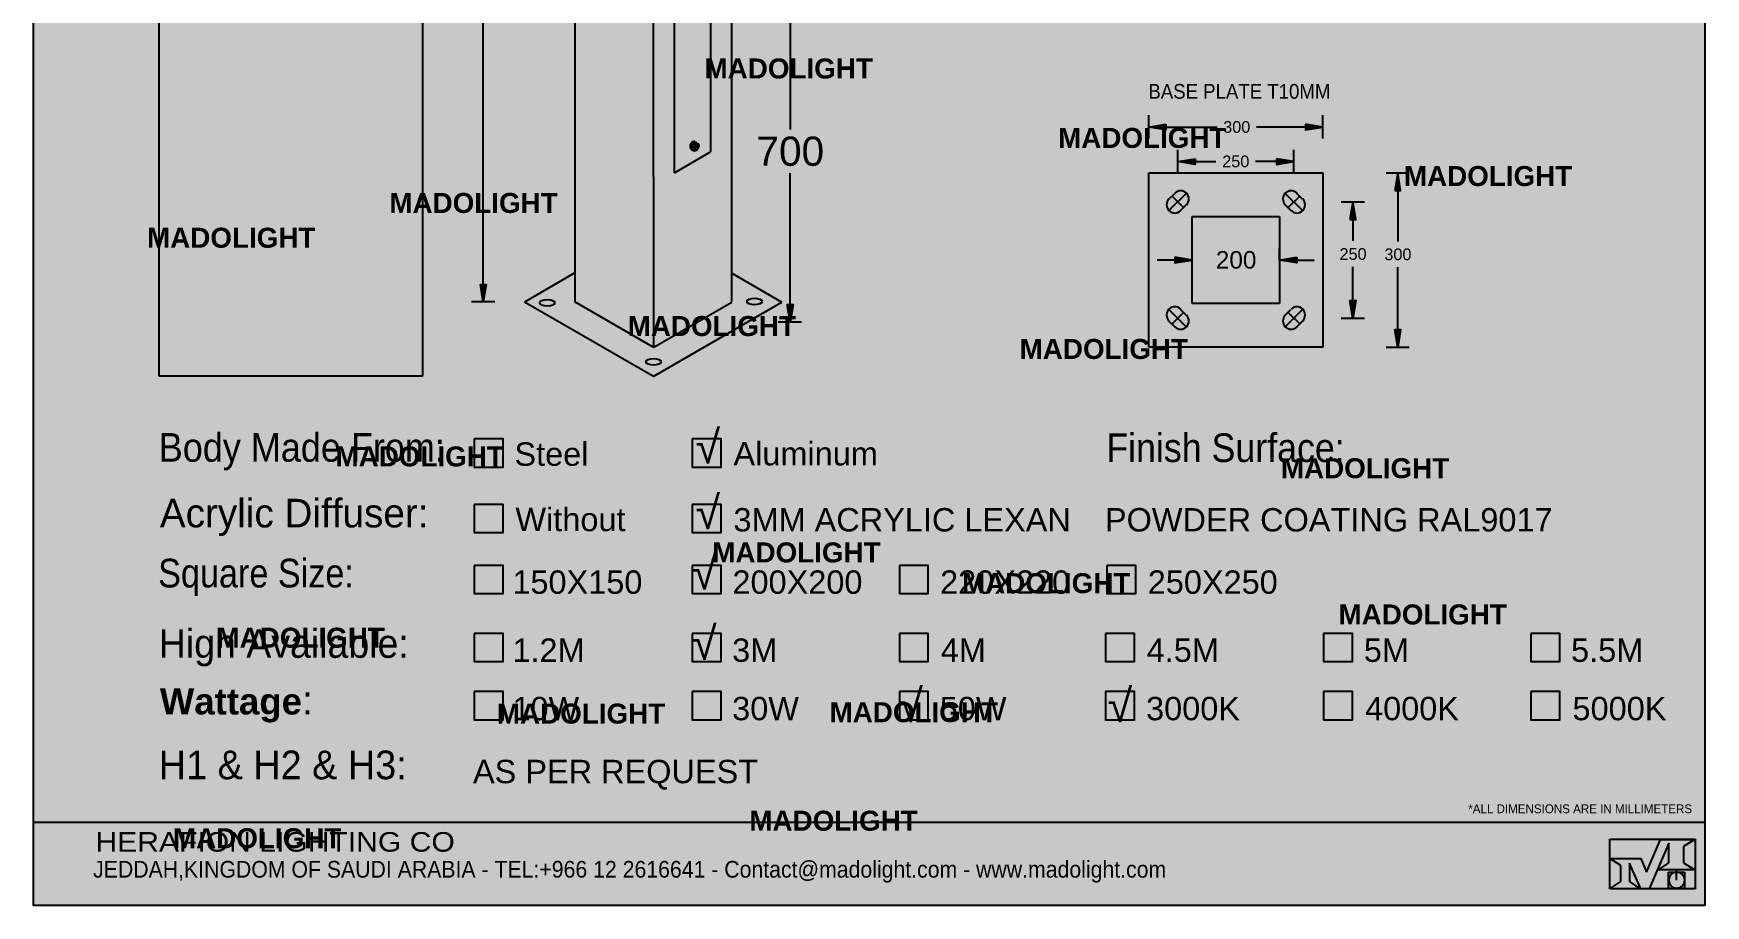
# Model space of a CAD drawing. Header units: millimetres. Extents: x 0 to 670, y 0 to 297.
# Drawn here: x 459.8 to 669.8, y 0 to 109.5 of the extents above; entities that cross this region are included whole.
import ezdxf
from ezdxf.enums import TextEntityAlignment as Align

# ---------------------------------------------------------------- set-up
doc = ezdxf.new("R2010")
doc.units = ezdxf.units.MM
for name, color, linetype in [('BACKGROUND', 254, 'Continuous'), ('DIM-TEXT', 5, 'Continuous'), ('FILLS', 8, 'Continuous'), ('IMAGES', 7, 'Continuous'), ('LINES', 7, 'Continuous'), ('SPEC-TEXT', 1, 'Continuous'), ('TEXT', 7, 'Continuous'), ('WATERMARK', 9, 'Continuous')]:
    doc.layers.add(name, color=color, linetype=linetype)
doc.styles.add('ARIAL', font='arial.ttf')
doc.styles.add('ARIAL_BOLD', font='arialbd.ttf')
doc.styles.add('BAHNSCHRIFT', font='bahnschrift.ttf')
doc.styles.add('FOOTLIGHT', font='FTLTLT.TTF')
doc.styles.add('SWISS_BLACK', font='swissk.ttf')
doc.styles.add('SWISS_BLACK_COND', font='swisskci.ttf')
picture_1 = doc.add_image_def('image14.png', size_in_pixel=(169, 98))
picture_2 = doc.add_image_def('image15.png', size_in_pixel=(32, 32))
picture_3 = doc.add_image_def('image12.jpg', size_in_pixel=(2346, 13172))

msp = doc.modelspace()

# ---------------------------------------------------------------- hatches: boundary and pattern name
at = {"layer": 'BACKGROUND', "true_color": 0xfffdf0}
msp.add_hatch(color=7, dxfattribs=at).paths.add_polyline_path([(459.81, 296.97), (669.82, 296.97), (669.82, 0), (459.81, 0)])
at = {"layer": 'FILLS', "true_color": 0x808080}
for points in [[(602.05, 98.17), (602.05, 97.45), (599.89, 97.79), (602.05, 98.17)], [(619.57, 98.17), (619.57, 97.45), (621.77, 97.79), (619.57, 98.17)], [(605.73, 93.81), (605.73, 93.09), (603.53, 93.47), (605.73, 93.81)], [(615.93, 93.81), (615.93, 93.09), (618.13, 93.47), (615.93, 93.81)], [(630.79, 89.83), (631.51, 89.83), (631.17, 92.03), (630.79, 89.83)], [(625.16, 86.19), (625.88, 86.19), (625.54, 88.39), (625.16, 86.19)], [(603.15, 81.45), (603.15, 80.73), (605.35, 81.07), (603.15, 81.45)], [(618.47, 81.45), (618.47, 80.73), (616.31, 81.07), (618.47, 81.45)], [(515.94, 78.02), (516.66, 78.02), (516.28, 75.82), (515.94, 78.02)], [(625.16, 75.99), (625.88, 75.99), (625.54, 73.79), (625.16, 75.99)], [(554.46, 75.52), (555.22, 75.52), (554.84, 73.32), (554.46, 75.52)], [(630.79, 72.35), (631.51, 72.35), (631.17, 70.15), (630.79, 72.35)]]:
    msp.add_hatch(color=7, dxfattribs=at).paths.add_polyline_path(points)

# ---------------------------------------------------------------- linework, layer by layer
at = {"layer": 'LINES', "true_color": 0x545454}
msp.add_lwpolyline([(669.74, 0), (459.81, 0), (459.81, 296.93), (669.74, 296.93)], close=True, dxfattribs=at)
at = {"layer": 'LINES', "true_color": 0x808080}
for points in [[(516.28, 78.02), (516.28, 160.82)], [(554.84, 113.96), (554.84, 97.49)], [(599.89, 96.35), (599.89, 99.27)], [(621.77, 96.35), (621.77, 99.27)], [(602.05, 97.79), (608.48, 97.79)], [(619.57, 97.79), (613.43, 97.79)], [(603.53, 91.99), (603.53, 94.91)], [(618.13, 91.99), (618.13, 94.91)], [(605.73, 93.47), (608.31, 93.47)], [(615.93, 93.47), (613.31, 93.47)], [(554.84, 75.52), (554.84, 91.99)], [(629.69, 92.03), (632.61, 92.03)], [(624.06, 88.39), (626.98, 88.39)], [(631.17, 89.83), (631.17, 83.4)], [(625.54, 86.19), (625.54, 83.48)], [(605.35, 81.07), (605.35, 82.55)], [(616.31, 81.07), (616.31, 82.55)], [(603.15, 81.07), (600.94, 81.07)], [(618.47, 81.07), (620.67, 81.07)], [(625.54, 75.99), (625.54, 80.22)], [(631.17, 72.35), (631.17, 80.18)], [(517.76, 75.82), (514.84, 75.82)], [(624.06, 73.79), (626.98, 73.79)], [(553.36, 73.32), (556.28, 73.32)], [(629.69, 70.15), (632.61, 70.15)]]:
    msp.add_lwpolyline(points, dxfattribs=at)
at = {"layer": 'LINES', "true_color": 0x000000}
for points in [[(527.79, 118.66), (527.79, 75.82)], [(547.52, 75.86), (547.52, 118.66)], [(540.32, 92.03), (540.32, 112.9), (544.85, 115.53), (544.85, 94.66)], [(537.66, 113.03), (537.7, 70.15)], [(540.32, 92.03), (544.85, 94.66)], [(542.27, 95.38), (542.36, 95.38)], [(542.69, 95.46), (542.82, 95.55)], [(542.69, 95.29), (542.69, 95.46)], [(542.82, 95.21), (542.69, 95.29)], [(542.82, 95.55), (542.99, 95.46)], [(542.99, 95.29), (542.82, 95.21)], [(542.82, 94.87), (542.82, 94.83)], [(542.99, 95.46), (542.99, 95.29)], [(537.7, 85.13), (537.7, 85.13)], [(527.79, 79.46), (521.49, 75.78)], [(547.52, 79.42), (553.79, 75.78)], [(537.7, 66.46), (521.49, 75.78)], [(537.66, 70.15), (527.79, 75.82)], [(537.74, 70.15), (547.52, 75.78)], [(537.74, 66.51), (553.79, 75.78)]]:
    msp.add_lwpolyline(points, dxfattribs=at)
at = {"layer": 'LINES', "true_color": 0x808080}
for points in [[(602.05, 98.17), (602.05, 97.45), (599.89, 97.79)], [(619.57, 98.17), (619.57, 97.45), (621.77, 97.79)], [(605.73, 93.81), (605.73, 93.09), (603.53, 93.47)], [(615.93, 93.81), (615.93, 93.09), (618.13, 93.47)], [(630.79, 89.83), (631.51, 89.83), (631.17, 92.03)], [(625.16, 86.19), (625.88, 86.19), (625.54, 88.39)], [(603.15, 81.45), (603.15, 80.73), (605.35, 81.07)], [(618.47, 81.45), (618.47, 80.73), (616.31, 81.07)], [(515.94, 78.02), (516.66, 78.02), (516.28, 75.82)], [(625.16, 75.99), (625.88, 75.99), (625.54, 73.79)], [(554.46, 75.52), (555.22, 75.52), (554.84, 73.32)], [(630.79, 72.35), (631.51, 72.35), (631.17, 70.15)]]:
    msp.add_lwpolyline(points, close=True, dxfattribs=at)
at = {"layer": 'LINES', "true_color": 0x545454}
for points in [[(599.89, 70.15), (599.89, 92.03)], [(599.89, 92.03), (621.77, 92.03)], [(621.77, 92.03), (621.77, 70.15)], [(602.43, 88.73), (603.15, 89.45)], [(602.43, 87.29), (604.59, 89.45)], [(604.25, 87.67), (602.81, 89.11)], [(619.19, 87.29), (617.03, 89.45)], [(617.41, 87.67), (618.85, 89.11)], [(619.19, 88.73), (618.47, 89.45)], [(604.59, 88.01), (603.87, 87.29)], [(605.35, 86.57), (616.31, 86.57)], [(605.35, 75.61), (605.35, 86.57)], [(616.31, 86.57), (616.31, 75.61)], [(617.03, 88.01), (617.75, 87.29)], [(616.31, 75.61), (605.35, 75.61)], [(602.43, 74.89), (604.59, 72.69)], [(604.25, 74.51), (602.81, 73.07)], [(604.59, 74.17), (603.87, 74.89)], [(617.03, 74.17), (617.75, 74.89)], [(619.19, 74.89), (617.03, 72.69)], [(617.41, 74.51), (618.85, 73.07)], [(602.43, 73.41), (603.15, 72.69)], [(619.19, 73.41), (618.47, 72.69)], [(621.77, 70.15), (599.89, 70.15)], [(459.81, 10.46), (669.74, 10.46)]]:
    msp.add_lwpolyline(points, dxfattribs=at)
at = {"layer": 'LINES', "true_color": 0x000000}
for points in [[(515.18, 58.63), (515.18, 55.08), (518.82, 55.08), (518.82, 58.63)], [(515.18, 50.38), (515.18, 46.86), (518.82, 46.86), (518.82, 50.38)], [(515.18, 42.71), (515.18, 39.2), (518.82, 39.2), (518.82, 42.71)], [(568.6, 42.71), (568.6, 39.2), (572.2, 39.2), (572.2, 42.71)], [(594.64, 42.71), (594.64, 39.2), (598.28, 39.2), (598.28, 42.71)], [(515.18, 34.16), (515.18, 30.65), (518.82, 30.65), (518.82, 34.16)], [(568.6, 34.16), (568.6, 30.65), (572.2, 30.65), (572.2, 34.16)], [(594.47, 34.16), (594.47, 30.65), (598.11, 30.65), (598.11, 34.16)], [(621.82, 34.16), (621.82, 30.65), (625.46, 30.65), (625.46, 34.16)], [(647.89, 34.16), (647.89, 30.65), (651.53, 30.65), (651.53, 34.16)], [(515.18, 26.88), (515.18, 23.33), (518.82, 23.33), (518.82, 26.88)], [(542.52, 26.88), (542.52, 23.33), (546.17, 23.33), (546.17, 26.88)], [(621.82, 26.88), (621.82, 23.33), (625.46, 23.33), (625.46, 26.88)], [(647.89, 26.88), (647.89, 23.33), (651.53, 23.33), (651.53, 26.88)]]:
    msp.add_lwpolyline(points, close=True, dxfattribs=at)
at = {"layer": 'LINES', "true_color": 0xff0000}
for points in [[(542.52, 58.63), (542.52, 55.08), (546.17, 55.08), (546.17, 58.63)], [(542.52, 50.38), (542.52, 46.86), (546.17, 46.86), (546.17, 50.38)], [(542.52, 42.71), (542.52, 39.2), (546.17, 39.2), (546.17, 42.71)], [(542.52, 34.16), (542.52, 30.65), (546.17, 30.65), (546.17, 34.16)], [(568.6, 26.88), (568.6, 23.33), (572.2, 23.33), (572.2, 26.88)], [(594.47, 26.88), (594.47, 23.33), (598.11, 23.33), (598.11, 26.88)]]:
    msp.add_lwpolyline(points, close=True, dxfattribs=at)
at = {"layer": 'LINES', "true_color": 0xe53c11}
for points in [[(662.41, 4.19), (664.15, 8.3)], [(665.21, 7.83), (662.75, 2.12)], [(664.15, 8.3), (668.47, 8.3)], [(665.21, 5.38), (665.21, 7.83)], [(668.47, 8.3), (667.07, 7.41)], [(667.07, 7.41), (667.07, 5.38)], [(657.8, 5.93), (661.69, 5.93)], [(659.2, 5.04), (657.8, 5.93)], [(659.2, 3.01), (659.2, 5.04)], [(661.69, 2.12), (660.25, 5.33)], [(660.25, 5.33), (660.25, 3.01)], [(661.69, 5.93), (662.41, 4.19)], [(663.89, 4.49), (665.21, 5.38)], [(668.47, 4.49), (663.89, 4.49)], [(667.07, 5.38), (668.47, 4.49)], [(657.8, 2.12), (659.2, 3.01)], [(661.57, 2.12), (657.8, 2.12)], [(660.25, 3.01), (661.57, 2.12)], [(662.75, 2.12), (661.69, 2.12)]]:
    msp.add_lwpolyline(points, dxfattribs=at)
at = {"layer": 'LINES', "true_color": 0xffff00}
msp.add_lwpolyline([(666.18, 3.17), (666.18, 4.49)], dxfattribs=at)
at = {"layer": 'LINES', "true_color": 0x000000}
for points in [[(542.45, 95.81), (542.34, 95.7), (542.27, 95.56), (542.27, 95.4)], [(542.27, 95.39), (542.27, 95.24), (542.34, 95.09), (542.45, 94.99)], [(542.53, 95.73), (542.44, 95.63), (542.39, 95.5), (542.4, 95.37)], [(542.4, 95.38), (542.39, 95.25), (542.44, 95.12), (542.53, 95.03)], [(542.86, 95.97), (542.7, 95.97), (542.56, 95.92), (542.45, 95.81)], [(542.45, 94.99), (542.56, 94.88), (542.7, 94.82), (542.86, 94.83)], [(542.87, 95.88), (542.74, 95.88), (542.61, 95.82), (542.53, 95.73)], [(542.53, 95.03), (542.61, 94.93), (542.74, 94.87), (542.87, 94.87)], [(542.84, 95.67), (542.69, 95.67), (542.57, 95.55), (542.57, 95.4)], [(542.84, 95.67), (542.69, 95.67), (542.57, 95.55), (542.57, 95.4)], [(542.57, 95.4), (542.57, 95.25), (542.69, 95.12), (542.84, 95.12)], [(542.57, 95.4), (542.57, 95.25), (542.69, 95.12), (542.84, 95.12)], [(543.12, 95.4), (543.12, 95.55), (542.99, 95.67), (542.84, 95.67)], [(543.12, 95.4), (543.12, 95.55), (542.99, 95.67), (542.84, 95.67)], [(542.84, 95.12), (542.99, 95.12), (543.12, 95.25), (543.12, 95.4)], [(542.84, 95.12), (542.99, 95.12), (543.12, 95.25), (543.12, 95.4)], [(542.85, 94.83), (543.01, 94.83), (543.17, 94.9), (543.27, 95.02)], [(543.25, 95.62), (543.18, 95.78), (543.03, 95.88), (542.86, 95.88)], [(542.86, 94.87), (543.03, 94.88), (543.18, 94.98), (543.25, 95.13)], [(543.24, 95.05), (543.33, 95.15), (543.37, 95.27), (543.37, 95.4)], [(543.33, 95.4), (543.33, 95.48), (543.31, 95.57), (543.27, 95.65)], [(543.27, 95.15), (543.31, 95.23), (543.33, 95.31), (543.33, 95.4)], [(543.41, 95.4), (543.41, 95.53), (543.37, 95.65), (543.28, 95.75)], [(524.34, 76.07), (523.79, 76.07), (523.35, 75.91), (523.35, 75.71)], [(523.35, 75.71), (523.35, 75.51), (523.79, 75.35), (524.34, 75.35)], [(525.34, 75.71), (525.34, 75.91), (524.89, 76.07), (524.34, 76.07)], [(524.34, 75.35), (524.89, 75.35), (525.34, 75.51), (525.34, 75.71)], [(550.38, 76.24), (549.83, 76.24), (549.38, 76.08), (549.38, 75.88)], [(549.38, 75.88), (549.38, 75.68), (549.83, 75.52), (550.38, 75.52)], [(551.37, 75.88), (551.37, 76.08), (550.93, 76.24), (550.38, 76.24)], [(550.38, 75.52), (550.93, 75.52), (551.37, 75.68), (551.37, 75.88)], [(537.67, 70.16), (537.7, 70.14), (537.74, 70.14), (537.77, 70.16)], [(537.68, 68.66), (537.13, 68.66), (536.68, 68.5), (536.68, 68.3)], [(536.68, 68.3), (536.68, 68.11), (537.13, 67.94), (537.68, 67.94)], [(538.67, 68.3), (538.67, 68.5), (538.23, 68.66), (537.68, 68.66)], [(537.68, 67.94), (538.23, 67.94), (538.67, 68.11), (538.67, 68.3)]]:
    msp.add_open_spline(points, degree=3, dxfattribs=at)
at = {"layer": 'LINES', "true_color": 0x545454}
for points in [[(602.43, 88.77), (602.03, 88.36), (602.03, 87.7), (602.43, 87.3)], [(604.62, 89.49), (604.22, 89.89), (603.56, 89.89), (603.15, 89.49)], [(604.62, 88.02), (605.03, 88.42), (605.03, 89.08), (604.62, 89.49)], [(617.04, 89.49), (616.63, 89.08), (616.63, 88.42), (617.04, 88.02)], [(618.51, 89.49), (618.1, 89.89), (617.44, 89.89), (617.04, 89.49)], [(619.23, 87.3), (619.63, 87.7), (619.63, 88.36), (619.23, 88.77)], [(602.43, 87.3), (602.84, 86.89), (603.5, 86.89), (603.9, 87.3)], [(617.76, 87.3), (618.16, 86.89), (618.82, 86.89), (619.23, 87.3)], [(602.43, 74.92), (602.03, 74.52), (602.03, 73.86), (602.43, 73.46)], [(603.9, 74.92), (603.5, 75.33), (602.84, 75.33), (602.43, 74.92)], [(604.62, 72.69), (605.03, 73.1), (605.03, 73.76), (604.62, 74.16)], [(617.04, 74.16), (616.63, 73.76), (616.63, 73.1), (617.04, 72.69)], [(619.23, 74.92), (618.82, 75.33), (618.16, 75.33), (617.76, 74.92)], [(619.23, 73.46), (619.63, 73.86), (619.63, 74.52), (619.23, 74.92)], [(603.15, 72.69), (603.56, 72.29), (604.22, 72.29), (604.62, 72.69)], [(617.04, 72.69), (617.44, 72.29), (618.1, 72.29), (618.51, 72.69)]]:
    msp.add_open_spline(points, degree=3, dxfattribs=at)
at = {"layer": 'LINES', "true_color": 0xffff00}
for points in [[(666.2, 4.19), (665.65, 4.19), (665.21, 3.75), (665.21, 3.2)], [(665.21, 3.2), (665.21, 2.65), (665.65, 2.2), (666.2, 2.2)], [(667.2, 3.2), (667.2, 3.75), (666.75, 4.19), (666.2, 4.19)], [(666.2, 2.2), (666.75, 2.2), (667.2, 2.65), (667.2, 3.2)]]:
    msp.add_open_spline(points, degree=3, dxfattribs=at)

# ---------------------------------------------------------------- texts
at = {"layer": 'DIM-TEXT', "true_color": 0x0000ff, "style": 'ARIAL'}
for s, height, p, p2 in [('700', 3.671, (550.61, 92.92), (559.12, 92.92)), ('300', 1.468, (609.24, 97.07), (612.64, 97.07)), ('250', 1.468, (609.12, 92.75), (612.52, 92.75)), ('200', 2.202, (608.31, 80.01), (613.41, 80.01)), ('250', 1.468, (623.85, 81.11), (627.25, 81.11)), ('300', 1.468, (629.48, 81.07), (632.88, 81.07))]:
    msp.add_text(s, height=height, dxfattribs=at).set_placement(p, p2, align=Align.FIT)
at = {"layer": 'SPEC-TEXT', "true_color": 0xff0000, "style": 'ARIAL'}
for p in [(542.95, 55.54), (542.95, 47.29), (542.52, 39.71), (542.52, 30.9), (568.43, 23.07), (594.72, 23.07)]:
    msp.add_text('√', height=4.04, dxfattribs=at).set_placement(p)
for s, height, p, p2 in [('Aluminum', 2.937, (547.73, 55.29), (565.86, 55.29)), ('3MM ACRYLIC LEXAN', 2.9366, (547.73, 46.99), (590.1, 46.99)), ('POWDER COATING RAL9017', 2.9366, (594.38, 46.99), (650.61, 46.99)), ('200X200', 2.937, (547.6, 39.16), (563.93, 39.16)), ('3M', 2.937, (547.56, 30.61), (553.23, 30.61)), ('50W', 2.937, (573.64, 23.28), (582.02, 23.28)), ('3000K', 2.937, (599.55, 23.28), (611.34, 23.28))]:
    msp.add_text(s, height=height, dxfattribs=at).set_placement(p, p2, align=Align.FIT)
at = {"layer": 'TEXT', "true_color": 0x000000, "style": 'BAHNSCHRIFT'}
msp.add_text('BASE PLATE T10MM', height=1.8505, dxfattribs=at).set_placement((599.84, 101.35), (622.7, 101.35), align=Align.FIT)
at = {"layer": 'TEXT', "true_color": 0xff7f00}
for s, height, style, p, p2 in [('Body Made From:', 3.5983, 'FOOTLIGHT', (475.55, 55.75), (511.48, 55.75)), ('Finish Surface:', 3.5983, 'FOOTLIGHT', (594.55, 55.71), (624.5, 55.71)), ('Acrylic Diffuser:', 3.5983, 'FOOTLIGHT', (475.68, 47.5), (509.43, 47.5)), ('Square Size:', 3.5983, 'FOOTLIGHT', (475.47, 39.96), (500.05, 39.96)), ('High Available:', 3.5983, 'FOOTLIGHT', (475.55, 31.12), (506.95, 31.12)), ('Wattage', 3.304, 'ARIAL_BOLD', (475.68, 24), (493.53, 24)), ('H1 & H2 & H3:', 3.5983, 'FOOTLIGHT', (475.55, 15.87), (506.69, 15.87))]:
    msp.add_text(s, height=height, dxfattribs=dict(at, style=style)).set_placement(p, p2, align=Align.FIT)
at = {"layer": 'TEXT', "true_color": 0x545454}
for s, height, style, p, p2 in [('Steel', 2.937, 'ARIAL', (520.22, 55.24), (529.51, 55.24)), ('Without', 2.937, 'ARIAL', (520.34, 47.03), (534.17, 47.03)), ('150X150', 2.937, 'ARIAL', (519.96, 39.16), (536.29, 39.16)), ('220X220', 2.937, 'ARIAL', (573.68, 39.16), (590.01, 39.16)), ('250X250', 2.937, 'ARIAL', (599.76, 39.16), (616.09, 39.16)), ('1.2M', 2.937, 'ARIAL', (519.96, 30.61), (529.03, 30.61)), ('4M', 2.937, 'ARIAL', (573.77, 30.61), (579.43, 30.61)), ('4.5M', 2.937, 'ARIAL', (599.63, 30.61), (608.7, 30.61)), ('5M', 2.937, 'ARIAL', (626.9, 30.61), (632.56, 30.61)), ('5.5M', 2.937, 'ARIAL', (652.93, 30.61), (662, 30.61)), ('10W', 2.937, 'ARIAL', (519.96, 23.28), (528.35, 23.28)), ('30W', 2.937, 'ARIAL', (547.56, 23.28), (555.95, 23.28)), ('4000K', 2.937, 'ARIAL', (627.06, 23.28), (638.84, 23.28)), ('5000K', 2.937, 'ARIAL', (653.1, 23.28), (664.92, 23.28)), ('AS PER REQUEST', 2.9366, 'ARIAL', (515.01, 15.37), (550.82, 15.37)), ('JEDDAH,KINGDOM OF SAUDI ARABIA - TEL:+966 12 2616641 - Contact@madolight.com - www.madolight.com', 2.0965, 'SWISS_BLACK_COND', (467.3, 3.51), (602.08, 3.51))]:
    msp.add_text(s, height=height, dxfattribs=dict(at, style=style)).set_placement(p, p2, align=Align.FIT)
at = {"layer": 'TEXT', "true_color": 0xff7f00, "style": 'FOOTLIGHT'}
msp.add_text(':', height=3.6, dxfattribs=at).set_placement((493.55, 24))
at = {"layer": 'TEXT', "true_color": 0xfffcf0, "style": 'BAHNSCHRIFT'}
msp.add_text('*ALL DIMENSIONS ARE IN MILLIMETERS', height=1.1103, dxfattribs=at).set_placement((640.02, 11.6), (668.13, 11.6), align=Align.FIT)
at = {"layer": 'TEXT', "true_color": 0xe53c11, "style": 'SWISS_BLACK'}
msp.add_text('HERAFION LIGHTING CO', height=2.4549, dxfattribs=at).set_placement((467.59, 6.77), (512.73, 6.77), align=Align.FIT)
at = {"layer": 'WATERMARK', "true_color": 0xf5f5f5, "style": 'ARIAL_BOLD'}
for p, p2 in [((544.09, 103.89), (565.24, 103.89)), ((588.5, 95.17), (609.64, 95.17)), ((631.93, 90.38), (653.08, 90.38)), ((504.51, 87), (525.65, 87)), ((474.07, 82.63), (495.22, 82.63)), ((534.44, 71.54), (555.58, 71.54)), ((583.67, 68.66), (604.82, 68.66)), ((497.74, 55.16), (518.88, 55.16)), ((616.48, 53.68), (637.63, 53.68)), ((545.06, 43.1), (566.21, 43.1)), ((576.43, 39.24), (597.58, 39.24)), ((623.72, 35.31), (644.86, 35.31)), ((482.79, 32.39), (503.94, 32.39)), ((518.01, 22.86), (539.16, 22.86)), ((559.8, 23.03), (580.94, 23.03)), ((549.72, 9.4), (570.87, 9.4)), ((477.33, 7.2), (498.48, 7.2))]:
    msp.add_text('MADOLIGHT', height=2.514, dxfattribs=at).set_placement(p, p2, align=Align.FIT)

# ---------------------------------------------------------------- pictures from other files: only their frames are drawn
at = {"layer": 'IMAGES'}
image = msp.add_image(picture_3, insert=(475.59, 66.48), size_in_units=(33.09, 185.81), dxfattribs=at)
image.dxf.flags = 11
image = msp.add_image(picture_1, insert=(657.8, 2.12), size_in_units=(10.71, 6.22), dxfattribs=at)
image.dxf.flags = 11
image = msp.add_image(picture_2, insert=(665.16, 2.16), size_in_units=(2.03, 2.03), dxfattribs=at)
image.dxf.flags = 11

doc.saveas('drawing.dxf')
